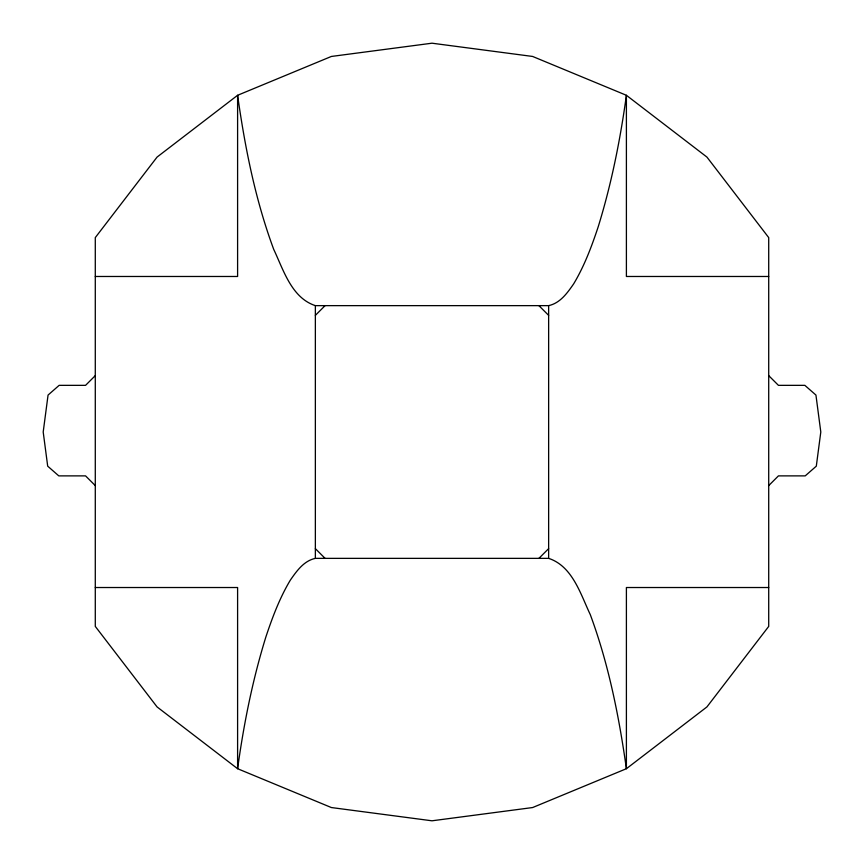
<?xml version="1.0" encoding="UTF-8"?>
<svg xmlns="http://www.w3.org/2000/svg" width="864" height="864" viewBox="0 0 864 864"><rect width="100%" height="100%" fill="white"/><g stroke="black" fill="none" stroke-linecap="round" stroke-linejoin="round"><path stroke-width="1.3" d="M95.288 375.624L85.568 385.344L59.152 385.344L48.06 395.064L43.2 432L47.693 466.16L58.784 475.88L85.568 475.88L95.288 485.6M315.36 315.36L325.08 305.64M538.92 558.36L548.64 548.64M768.712 485.6L778.432 475.88L805.216 475.88L816.307 466.16L820.8 432L815.94 395.064L804.848 385.344L778.432 385.344L768.712 375.624M95.288 276.48L237.6 276.48L237.6 95.288C244.998 147.571 255.334 199.8 273.737 249.426C283.468 269.924 291.503 297.81 315.36 305.64L548.64 305.64C560.185 303.156 567.302 293.004 573.642 283.9C584.334 266.08 591.635 246.553 598.169 226.908C611.453 183.978 620.276 139.774 626.4 95.288L532.624 56.452L432 43.2L331.376 56.452L237.6 95.288L157.075 157.075L95.288 237.6L95.288 626.4L157.075 706.925L237.6 768.712L331.376 807.548L432 820.8L532.624 807.548L626.4 768.712L706.925 706.925L768.712 626.4L768.712 237.6L706.925 157.075L626.4 95.288L626.4 276.48L768.712 276.48M768.712 587.52L626.4 587.52L626.4 768.712C619.002 716.429 608.666 664.2 590.263 614.574C580.532 594.076 572.497 566.19 548.64 558.36L315.36 558.36C303.815 560.844 296.698 570.996 290.358 580.1C279.666 597.92 272.365 617.447 265.831 637.092C252.547 680.022 243.724 724.226 237.6 768.712L237.6 587.52L95.288 587.52M538.92 305.64L548.64 315.36M315.36 548.64L325.08 558.36M548.64 305.64L548.64 558.36M315.36 305.64L315.36 558.36"/></g></svg>
